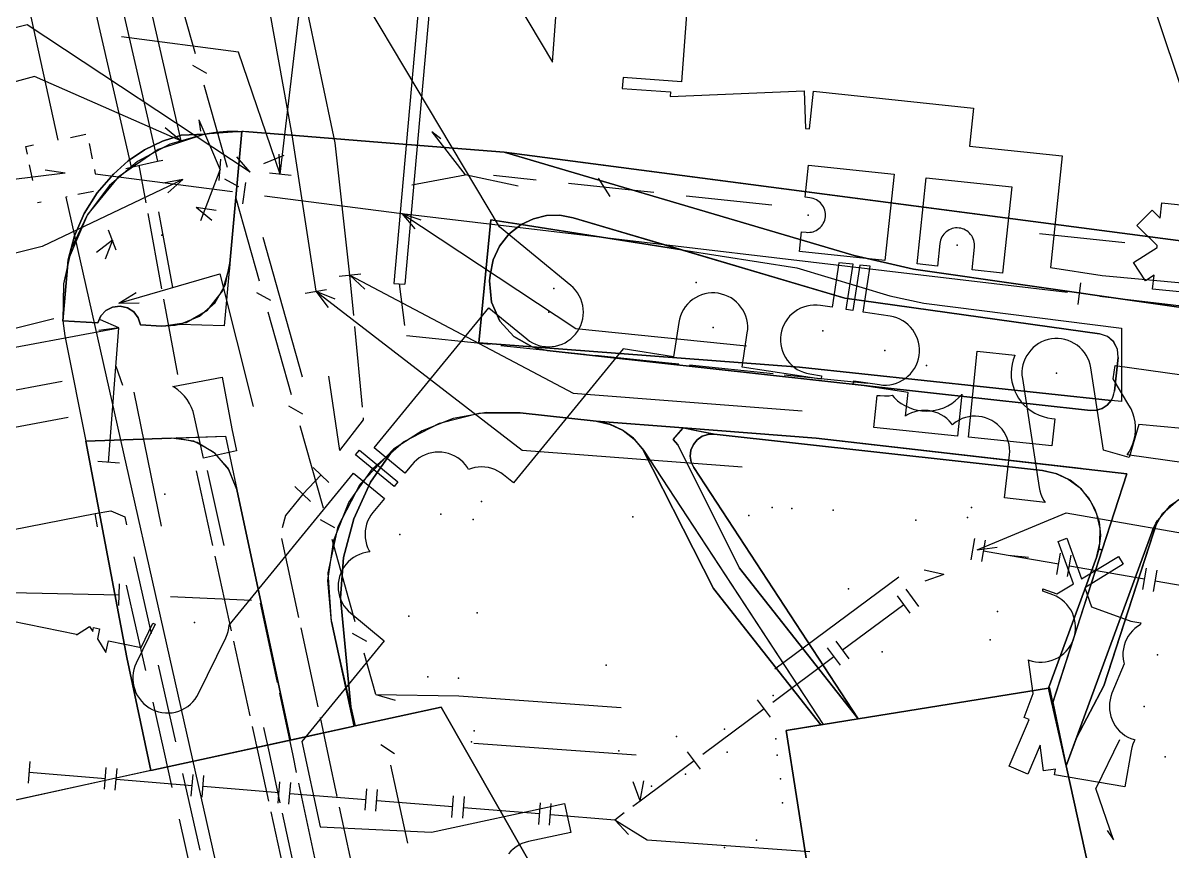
# Model space of a CAD drawing. Header units: metres. Extents: x 8858 to 9287, y -8974 to -8722.
# Drawn here: x 8914.3 to 8967.4, y -8865.1 to -8826.8 of the extents above; entities that cross this region are included whole.
import ezdxf

# ---------------------------------------------------------------- set-up
doc = ezdxf.new("R2010")
doc.units = ezdxf.units.M
for name, color, linetype in [('BOUNDARY', 7, 'Continuous'), ('BUSH', 7, 'Continuous'), ('CURB', 7, 'Continuous'), ('ELECTR_CABLE', 7, 'Continuous'), ('ELECTR_CABLE_COMM', 7, 'Continuous'), ('GAS', 7, 'Continuous'), ('GRASS', 7, 'Continuous'), ('GROUND', 7, 'Continuous'), ('LOUNGER', 7, 'Continuous'), ('OVERHEAD_POWER_LINE', 7, 'Continuous'), ('ROAD', 7, 'Continuous'), ('SEWER', 7, 'Continuous'), ('SIDEWALK_PATH', 7, 'Continuous'), ('TREE', 7, 'Continuous'), ('WATER_PIPELINE', 7, 'Continuous')]:
    doc.layers.add(name, color=color, linetype=linetype)

msp = doc.modelspace()

# ---------------------------------------------------------------- linework, layer by layer
at = {"layer": 'BOUNDARY'}
msp.add_lwpolyline([(8958.332, -8903.922), (8955.3, -8889.814), (8957.421, -8889.349), (8956.207, -8883.818), (8954.143, -8884.199), (8952.854, -8877.842), (8953.971, -8877.612), (8953.362, -8875.139), (8952.329, -8875.362), (8952.046, -8874.025), (8945.066, -8875.502), (8944.699, -8873.848), (8941.77, -8874.497), (8941.554, -8873.521), (8940.087, -8873.738), (8938.819, -8867.536), (8933.588, -8858.363), (8908.272, -8863.887)], dxfattribs=at)
at = {"layer": 'BUSH'}
for p in [(8950.522, -8835.649), (8920.68, -8836.585), (8957.404, -8837.043), (8945.347, -8838.761), (8938.785, -8839.034), (8951.198, -8841.001), (8955.993, -8842.599), (8958.069, -8849.152), (8935.062, -8849.696)]:
    msp.add_point(p, dxfattribs=at)
at = {"layer": 'CURB'}
for points in [[(8923.81, -8838.051), (8924.379, -8831.794)], [(8924.706, -8831.813), (8926.859, -8831.982)], [(8926.859, -8831.982), (8930.847, -8832.296)], [(8930.847, -8832.296), (8936.484, -8832.739)], [(8936.484, -8832.739), (8956.687, -8835.387)], [(8956.687, -8835.387), (8986.432, -8839.285)], [(8939.68, -8835.771), (8952.216, -8839.481), (8963.978, -8841.129)], [(8935.837, -8838.421), (8935.817, -8838.69)], [(8917.732, -8840.619), (8916.114, -8840.534)], [(8920.664, -8840.775), (8919.697, -8840.723)], [(8916.255, -8841.457), (8917.172, -8846.085)], [(8963.558, -8844.667), (8938.479, -8841.898)], [(8964.834, -8842.229), (8964.662, -8843.783)], [(8940.738, -8845.166), (8937.223, -8844.778)], [(8963.135, -8847.351), (8950.89, -8845.947), (8946.115, -8845.586)], [(8921.11, -8845.944), (8917.172, -8846.085)], [(8917.172, -8846.085), (8919.074, -8856.065), (8920.178, -8861.289)], [(8942.918, -8846.503), (8951.215, -8859.165)], [(8945.239, -8847.309), (8952.837, -8858.903)], [(8924.151, -8848.314), (8926.628, -8859.882)], [(8964.588, -8849.583), (8961.826, -8858.114), (8961.688, -8857.475), (8961.622, -8857.486)], [(8966.385, -8850.295), (8962.441, -8861.068)], [(8928.523, -8854.405), (8929.559, -8859.242)], [(8952.837, -8858.903), (8961.622, -8857.486)], [(8961.826, -8858.114), (8962.441, -8861.068)], [(8949.51, -8859.44), (8951.215, -8859.165)], [(8949.51, -8859.44), (8950.459, -8865.542)], [(8962.441, -8861.068), (8965.338, -8874.297)]]:
    msp.add_lwpolyline(points, dxfattribs=at)
at = {"layer": 'ELECTR_CABLE'}
for points in [[(8915.464, -8816.881), (8919.273, -8833.445)], [(8916.682, -8816.601), (8920.491, -8833.165)], [(8933.368, -8816.719), (8931.397, -8838.803)], [(8933.866, -8816.764), (8931.897, -8838.833)], [(8919.583, -8823.549), (8921.558, -8832.217)], [(8925.46, -8825.12), (8926.68, -8831.95)], [(8928.68, -8832.31), (8927.3, -8825.71)], [(8914.802, -8829.26), (8907.841, -8831.145)], [(8921.558, -8832.217), (8914.802, -8829.26)], [(8921.558, -8832.217), (8920.834, -8831.627)], [(8926.68, -8831.95), (8927.8, -8839.17)], [(8929.37, -8838.43), (8928.68, -8832.31)], [(8919.029, -8833.501), (8919.273, -8833.445)], [(8919.273, -8833.445), (8920.491, -8833.165)], [(8919.956, -8835.085), (8919.636, -8833.35)], [(8920.491, -8833.165), (8920.735, -8833.109)], [(8921.66, -8834.014), (8915.16, -8837.095)], [(8921.66, -8834.014), (8920.74, -8834.174)], [(8921.66, -8834.014), (8920.954, -8834.625)], [(8935.996, -8833.807), (8937.968, -8834.017)], [(8940.825, -8833.946), (8941.367, -8834.787)], [(8939.46, -8834.176), (8942.501, -8834.501), (8943.404, -8834.597)], [(8944.895, -8834.756), (8948.839, -8835.177)], [(8967.817, -8839.212), (8966.426, -8839.064), (8966.494, -8838.429), (8966.093, -8838.687), (8965.551, -8837.846), (8966.63, -8837.151), (8966.64, -8837.057), (8965.703, -8836.134), (8966.404, -8835.421), (8966.775, -8835.787), (8966.85, -8835.087), (8970.794, -8835.507)], [(8920.688, -8839.047), (8920.047, -8835.577)], [(8921.186, -8838.988), (8920.541, -8835.497)], [(8961.202, -8836.496), (8965.146, -8836.916)], [(8915.16, -8837.095), (8906.976, -8839.153)], [(8929.867, -8838.374), (8928.873, -8838.486)], [(8929.37, -8838.43), (8930.049, -8839.071)], [(8929.546, -8840.293), (8929.37, -8838.43)], [(8929.37, -8838.43), (8939.677, -8843.87)], [(8931.397, -8838.803), (8931.897, -8838.833)], [(8931.647, -8838.818), (8931.89, -8840.743)], [(8927.306, -8839.247), (8928.294, -8839.093)], [(8927.8, -8839.17), (8928.361, -8839.917)], [(8927.8, -8839.17), (8928.666, -8839.521)], [(8927.8, -8839.17), (8937.327, -8846.498)], [(8921.419, -8843.008), (8920.779, -8839.538)], [(8929.943, -8844.518), (8929.592, -8840.791)], [(8931.979, -8841.212), (8935.84, -8841.612)], [(8936.337, -8841.663), (8940.197, -8842.063)], [(8940.695, -8842.114), (8944.075, -8842.464), (8944.555, -8842.514)], [(8945.052, -8842.566), (8948.913, -8842.965)], [(8928.905, -8846.515), (8928.39, -8843.09)], [(8949.41, -8843.017), (8953.27, -8843.416)], [(8967.992, -8847.101), (8965.255, -8846.71), (8965.342, -8846.579), (8965.438, -8846.397), (8965.517, -8846.207), (8965.576, -8846.009), (8965.616, -8845.807), (8965.635, -8845.602), (8965.634, -8845.396), (8965.614, -8845.191), (8965.573, -8844.989), (8965.512, -8844.792), (8965.433, -8844.601), (8965.335, -8844.42), (8964.607, -8843.213), (8964.696, -8842.59), (8968.542, -8843.139)], [(8939.677, -8843.87), (8950.251, -8844.68)], [(8928.905, -8846.515), (8929.998, -8845.097), (8929.99, -8845.016)], [(8937.327, -8846.498), (8947.47, -8847.275)], [(8928.392, -8847.995), (8927.668, -8847.305)], [(8923.045, -8850.898), (8922.292, -8847.451)], [(8923.558, -8850.904), (8922.8, -8847.435)], [(8927.19, -8848.53), (8928.03, -8847.65)], [(8927.552, -8848.875), (8926.828, -8848.185)], [(8927.19, -8848.53), (8926.39, -8849.51), (8926.24, -8850.089)], [(8908.252, -8851.249), (8917.601, -8849.421)], [(8917.721, -8850.033), (8917.601, -8849.421)], [(8917.61, -8849.419), (8918.333, -8849.3), (8918.975, -8849.582), (8919.059, -8849.954)], [(8926.216, -8850.575), (8926.997, -8854.219)], [(8919.389, -8851.418), (8920.188, -8854.96)], [(8923.905, -8854.834), (8923.151, -8851.387)], [(8908.734, -8852.962), (8918.716, -8853.173)], [(8918.705, -8853.673), (8918.727, -8852.673)], [(8919.045, -8852.729), (8919.933, -8856.666)], [(8924.83, -8853.434), (8921.087, -8853.274)], [(8926.021, -8857.225), (8925.239, -8853.562)], [(8927.102, -8854.708), (8927.883, -8858.352)], [(8924.764, -8858.769), (8924.011, -8855.322)], [(8920.517, -8856.423), (8921.316, -8859.965)], [(8926.908, -8861.378), (8926.741, -8860.597), (8926.126, -8857.714)], [(8920.263, -8858.129), (8920.773, -8860.391), (8921.15, -8862.066)], [(8927.988, -8858.841), (8928.381, -8860.676), (8928.769, -8862.485)], [(8925.624, -8862.705), (8925.161, -8860.585), (8924.871, -8859.258)], [(8926.151, -8862.775), (8925.65, -8860.479), (8925.394, -8859.306)], [(8921.646, -8861.428), (8922.445, -8864.97)], [(8927.795, -8865.53), (8927.013, -8861.867)], [(8926.484, -8866.641), (8925.731, -8863.193)], [(8927.016, -8866.732), (8926.258, -8863.263)], [(8928.874, -8862.974), (8929.655, -8866.618)], [(8921.48, -8863.529), (8922.368, -8867.466)]]:
    msp.add_lwpolyline(points, dxfattribs=at)
for points in [[(8954.487, -8833.768), (8954.063, -8837.746), (8950.119, -8837.325), (8950.215, -8836.421), (8950.437, -8836.444), (8950.515, -8836.449), (8950.594, -8836.446), (8950.672, -8836.435), (8950.748, -8836.416), (8950.822, -8836.39), (8950.893, -8836.357), (8950.961, -8836.318), (8951.024, -8836.271), (8951.083, -8836.219), (8951.136, -8836.161), (8951.183, -8836.099), (8951.224, -8836.032), (8951.259, -8835.961), (8951.286, -8835.887), (8951.305, -8835.811), (8951.317, -8835.734), (8951.322, -8835.655), (8951.319, -8835.577), (8951.308, -8835.499), (8951.289, -8835.423), (8951.263, -8835.349), (8951.23, -8835.277), (8951.191, -8835.21), (8951.144, -8835.146), (8951.092, -8835.088), (8951.034, -8835.035), (8950.972, -8834.987), (8950.905, -8834.946), (8950.834, -8834.912), (8950.76, -8834.885), (8950.684, -8834.865), (8950.607, -8834.853), (8950.385, -8834.83), (8950.543, -8833.347)], [(8959.499, -8838.325), (8958.088, -8838.175), (8958.199, -8837.128), (8958.204, -8837.049), (8958.201, -8836.971), (8958.19, -8836.893), (8958.171, -8836.817), (8958.145, -8836.743), (8958.112, -8836.671), (8958.073, -8836.604), (8958.026, -8836.54), (8957.974, -8836.482), (8957.916, -8836.428), (8957.854, -8836.381), (8957.787, -8836.34), (8957.716, -8836.306), (8957.642, -8836.279), (8957.566, -8836.259), (8957.489, -8836.247), (8957.41, -8836.243), (8957.332, -8836.246), (8957.254, -8836.257), (8957.178, -8836.275), (8957.104, -8836.301), (8957.032, -8836.334), (8956.965, -8836.374), (8956.901, -8836.42), (8956.843, -8836.473), (8956.79, -8836.53), (8956.742, -8836.593), (8956.701, -8836.66), (8956.667, -8836.731), (8956.64, -8836.805), (8956.621, -8836.881), (8956.608, -8836.958), (8956.497, -8838.005), (8955.555, -8837.905), (8955.979, -8833.927), (8959.923, -8834.348)], [(8961.78, -8846.308), (8957.919, -8845.909), (8958.331, -8841.93), (8960.07, -8842.11), (8960.058, -8842.135), (8959.987, -8842.328), (8959.936, -8842.528), (8959.905, -8842.732), (8959.894, -8842.937), (8959.903, -8843.143), (8959.932, -8843.347), (8959.981, -8843.547), (8960.05, -8843.742), (8960.137, -8843.929), (8960.242, -8844.106), (8960.364, -8844.272), (8960.502, -8844.425), (8960.654, -8844.564), (8960.818, -8844.688), (8960.995, -8844.795), (8961.181, -8844.884), (8961.374, -8844.954), (8961.574, -8845.005), (8961.778, -8845.037), (8961.91, -8845.05)], [(8922.605, -8846.871), (8922.178, -8844.917), (8922.124, -8844.718), (8922.051, -8844.526), (8921.959, -8844.341), (8921.85, -8844.166), (8921.724, -8844.003), (8921.583, -8843.853), (8921.428, -8843.717), (8921.26, -8843.598), (8921.192, -8843.559), (8923.477, -8843.137), (8923.918, -8845.524), (8924.139, -8846.536)], [(8957.422, -8845.857), (8953.562, -8845.457), (8953.716, -8843.971), (8953.848, -8843.985), (8954.053, -8843.996), (8954.259, -8843.987), (8954.401, -8843.966), (8954.501, -8844.078), (8954.653, -8844.217), (8954.818, -8844.34), (8954.994, -8844.447), (8955.18, -8844.536), (8955.374, -8844.606), (8955.573, -8844.657), (8955.777, -8844.689), (8955.983, -8844.7), (8956.189, -8844.691), (8956.393, -8844.661), (8956.593, -8844.612), (8956.787, -8844.544), (8956.974, -8844.457), (8957.151, -8844.352), (8957.317, -8844.23), (8957.471, -8844.092), (8957.61, -8843.94), (8957.622, -8843.923)]]:
    msp.add_lwpolyline(points, close=True, dxfattribs=at)
at = {"layer": 'ELECTR_CABLE_COMM'}
for points in [[(8926.151, -8833.769), (8928.28, -8815.656)], [(8922.238, -8828.202), (8921.168, -8824.401)], [(8914.467, -8826.862), (8907.969, -8828.47)], [(8924.766, -8833.665), (8914.467, -8826.862)], [(8924.228, -8828.137), (8918.824, -8827.43)], [(8926.151, -8833.769), (8924.228, -8828.137)], [(8922.768, -8829.108), (8922.114, -8828.741)], [(8923.713, -8833.448), (8922.644, -8829.646)], [(8924.766, -8833.665), (8924.153, -8832.961)], [(8925.401, -8833.269), (8926.325, -8832.885)], [(8926.151, -8833.769), (8926.097, -8832.836)], [(8923.335, -8834.06), (8923.409, -8833.062)], [(8924.243, -8834.353), (8923.59, -8833.987)], [(8926.648, -8833.827), (8925.654, -8833.711)], [(8925.189, -8838.694), (8924.12, -8834.892)], [(8922.275, -8835.289), (8922.994, -8835.886)], [(8922.275, -8835.289), (8923.199, -8835.43)], [(8918.583, -8837.274), (8918.217, -8836.344)], [(8925.347, -8836.668), (8927.163, -8843.111)], [(8918.4, -8836.809), (8917.662, -8837.381)], [(8918.4, -8836.809), (8918.062, -8837.68)], [(8918.703, -8839.716), (8923.359, -8838.369)], [(8923.359, -8838.369), (8924.906, -8844.479)], [(8918.703, -8839.716), (8919.498, -8839.226)], [(8925.719, -8839.599), (8925.066, -8839.233)], [(8918.703, -8839.716), (8919.637, -8839.706)], [(8915.692, -8840.441), (8910.406, -8841.77)], [(8926.665, -8843.94), (8925.596, -8840.138)], [(8905.482, -8843.316), (8918.705, -8840.85)], [(8918.705, -8840.85), (8917.78, -8840.977)], [(8918.705, -8840.85), (8917.847, -8840.481)], [(8918.225, -8847.068), (8918.705, -8840.85)], [(8918.568, -8842.623), (8918.867, -8843.508)], [(8909.507, -8844.547), (8916.087, -8843.319)], [(8919.389, -8843.831), (8920.65, -8850.007)], [(8927.195, -8844.845), (8926.541, -8844.478)], [(8911.006, -8845.972), (8916.364, -8844.973)], [(8928.141, -8849.185), (8927.071, -8845.384)], [(8918.724, -8847.106), (8917.726, -8847.03)], [(8928.671, -8850.091), (8928.017, -8849.724)], [(8929.617, -8854.431), (8928.547, -8850.629)], [(8930.147, -8855.336), (8929.493, -8854.97)], [(8930.558, -8857.776), (8930.023, -8855.875)], [(8930.558, -8857.776), (8931.453, -8858.043)], [(8930.558, -8857.776), (8934.4, -8857.847)], [(8934.4, -8857.847), (8941.892, -8858.384)], [(8931.419, -8860.514), (8930.789, -8860.107)], [(8932.038, -8864.646), (8931.262, -8861.044)]]:
    msp.add_lwpolyline(points, dxfattribs=at)
at = {"layer": 'GAS'}
for points in [[(8963.969, -8818.555), (8975.155, -8851.836)], [(8958.33, -8851.1), (8962.435, -8849.391)], [(8962.435, -8849.391), (8969.835, -8850.681)], [(8958.046, -8851.558), (8958.216, -8850.573)], [(8958.33, -8851.1), (8959.257, -8850.985)], [(8958.539, -8851.644), (8958.709, -8850.658)], [(8958.624, -8851.151), (8959.762, -8851.348), (8962.095, -8851.755)], [(8959.762, -8851.348), (8960.691, -8851.446)], [(8962.009, -8852.247), (8962.181, -8851.262)], [(8962.502, -8852.333), (8962.673, -8851.348)], [(8956.791, -8852.246), (8955.878, -8852.045)], [(8962.588, -8851.84), (8966.058, -8852.446)], [(8965.973, -8852.938), (8966.144, -8851.953)], [(8966.465, -8853.024), (8966.637, -8852.039)], [(8954.705, -8852.359), (8948.987, -8856.615)], [(8956.791, -8852.246), (8955.906, -8852.544)], [(8966.551, -8852.532), (8970.022, -8853.137)], [(8955.64, -8853.725), (8955.043, -8852.923)], [(8952.114, -8855.726), (8954.941, -8853.622)], [(8955.239, -8854.024), (8954.642, -8853.221)], [(8952.012, -8856.426), (8951.414, -8855.623)], [(8952.413, -8856.127), (8951.816, -8855.325)], [(8948.887, -8858.128), (8951.713, -8856.025)], [(8945.659, -8860.53), (8948.485, -8858.427)], [(8948.784, -8858.828), (8948.187, -8858.025)], [(8942.582, -8860.582), (8935.083, -8860.045)], [(8945.556, -8861.23), (8944.959, -8860.427)], [(8914.524, -8861.866), (8914.605, -8860.869)], [(8942.431, -8862.932), (8942.769, -8862.681), (8945.258, -8860.829)], [(8914.564, -8861.368), (8918.076, -8861.652)], [(8918.036, -8862.151), (8918.117, -8861.154)], [(8918.534, -8862.191), (8918.615, -8861.194)], [(8922.046, -8862.476), (8922.127, -8861.479)], [(8922.544, -8862.516), (8922.625, -8861.519)], [(8918.575, -8861.693), (8922.086, -8861.977)], [(8922.585, -8862.018), (8926.096, -8862.302)], [(8926.056, -8862.801), (8926.137, -8861.804)], [(8926.554, -8862.841), (8926.635, -8861.844)], [(8930.066, -8863.126), (8930.147, -8862.129)], [(8930.565, -8863.166), (8930.645, -8862.169)], [(8942.769, -8862.681), (8942.44, -8861.807)], [(8942.769, -8862.681), (8942.938, -8861.763)], [(8926.595, -8862.343), (8930.107, -8862.627)], [(8930.605, -8862.668), (8934.117, -8862.952)], [(8934.076, -8863.451), (8934.157, -8862.454)], [(8934.575, -8863.491), (8934.655, -8862.494)], [(8934.615, -8862.993), (8938.127, -8863.277)], [(8938.086, -8863.776), (8938.167, -8862.779)], [(8938.585, -8863.816), (8938.666, -8862.819)], [(8938.625, -8863.318), (8941.591, -8863.558), (8942.03, -8863.231)], [(8941.591, -8863.558), (8942.223, -8864.245)], [(8941.591, -8863.558), (8943.094, -8864.493)], [(8943.094, -8864.493), (8950.6, -8865.03)]]:
    msp.add_lwpolyline(points, dxfattribs=at)
at = {"layer": 'GRASS'}
for points in [[(8924.379, -8831.794), (8922.676, -8831.913), (8921.054, -8832.383), (8919.566, -8833.183), (8918.267, -8834.292), (8917.233, -8835.651), (8916.516, -8837.18), (8916.137, -8838.826), (8916.114, -8840.534), (8917.732, -8840.619), (8917.871, -8840.297), (8918.106, -8840.05), (8918.41, -8839.895), (8918.758, -8839.851), (8919.1, -8839.931), (8919.385, -8840.117), (8919.592, -8840.388), (8919.697, -8840.723), (8920.664, -8840.775), (8921.814, -8840.611), (8922.786, -8840.047), (8923.483, -8839.166), (8923.81, -8838.051)], [(8916.354, -8837.71), (8916.648, -8836.611), (8917.101, -8835.574), (8917.705, -8834.617), (8918.45, -8833.757), (8919.131, -8833.146), (8919.887, -8832.639), (8920.707, -8832.243), (8921.579, -8831.964), (8922.672, -8831.913), (8920.511, -8832.628), (8918.671, -8833.894), (8917.252, -8835.618)], [(8936.484, -8832.739), (8952.641, -8837.521), (8955.388, -8838.145), (8971.495, -8840.453), (8991.19, -8842.923), (8991.965, -8843.027), (8992.662, -8843.346), (8993.237, -8843.852), (8993.648, -8844.517), (8993.029, -8842.692), (8991.897, -8841.19), (8990.355, -8840.111), (8988.509, -8839.558)], [(8939.68, -8835.771), (8939.062, -8835.656), (8938.441, -8835.672), (8937.837, -8835.816), (8937.269, -8836.084), (8944.684, -8837.252)], [(8937.269, -8836.084), (8935.866, -8835.864), (8935.319, -8841.55), (8937.784, -8841.736), (8936.929, -8841.255), (8936.288, -8840.544), (8935.903, -8839.667), (8935.817, -8838.69), (8935.837, -8838.421), (8935.975, -8837.72), (8936.271, -8837.079), (8936.707, -8836.526)], [(8952.216, -8839.481), (8944.684, -8837.252), (8937.269, -8836.084), (8936.707, -8836.526), (8936.271, -8837.079), (8935.975, -8837.72), (8935.837, -8838.421), (8935.817, -8838.69), (8935.903, -8839.667), (8936.288, -8840.544), (8936.929, -8841.255), (8937.784, -8841.736), (8950.126, -8842.672), (8964.515, -8844.205), (8964.57, -8844.106), (8964.612, -8844.002), (8964.643, -8843.894), (8964.662, -8843.783), (8964.834, -8842.229), (8964.8, -8841.841), (8964.629, -8841.506), (8964.346, -8841.257), (8963.978, -8841.129)], [(8944.684, -8837.252), (8950, -8838.089), (8954.291, -8839.372), (8955.87, -8839.713), (8964.984, -8840.867), (8964.984, -8844.255), (8964.515, -8844.205), (8964.57, -8844.106), (8964.612, -8844.002), (8964.643, -8843.894), (8964.662, -8843.783), (8964.834, -8842.224), (8964.799, -8841.837), (8964.627, -8841.504), (8964.345, -8841.256), (8963.978, -8841.129), (8952.216, -8839.481)], [(8923.826, -8837.877), (8923.562, -8840.77), (8921.502, -8840.701), (8922.416, -8840.32), (8923.141, -8839.682), (8923.628, -8838.847)], [(8946.185, -8845.767), (8944.75, -8845.48), (8944.287, -8846.002), (8944.504, -8846.262), (8947.358, -8851.946), (8952.837, -8858.903), (8945.239, -8847.309), (8945.119, -8847.052), (8945.076, -8846.776), (8945.11, -8846.499), (8945.223, -8846.238), (8945.405, -8846.02), (8945.636, -8845.863), (8945.901, -8845.777)], [(8965.233, -8847.592), (8950.89, -8845.947), (8944.752, -8845.478), (8946.185, -8845.767), (8961.343, -8847.441), (8961.959, -8847.575), (8962.528, -8847.833), (8963.031, -8848.202), (8963.451, -8848.673), (8963.763, -8849.222), (8963.952, -8849.817), (8964.013, -8850.438), (8963.944, -8851.065), (8964.098, -8851.099)], [(8924.151, -8848.314), (8923.752, -8847.336), (8923.061, -8846.575), (8922.156, -8846.092), (8921.11, -8845.944), (8917.171, -8846.082), (8919.074, -8856.065), (8920.178, -8861.289), (8926.628, -8859.882)], [(8921.349, -8845.935), (8923.625, -8845.854), (8924.151, -8848.314), (8923.783, -8847.389), (8923.153, -8846.65), (8922.321, -8846.148)], [(8946.185, -8845.767), (8945.901, -8845.777), (8945.636, -8845.863), (8945.405, -8846.02), (8945.223, -8846.238), (8945.11, -8846.499), (8945.076, -8846.776), (8945.119, -8847.052), (8945.239, -8847.309), (8952.837, -8858.903), (8961.622, -8857.486), (8963.831, -8851.454), (8963.991, -8850.791), (8963.998, -8850.117), (8963.854, -8849.459), (8963.563, -8848.842), (8963.14, -8848.307), (8962.614, -8847.885), (8962.008, -8847.592), (8961.343, -8847.441)], [(8961.806, -8858.219), (8964.098, -8851.099), (8963.944, -8851.065), (8963.831, -8851.454), (8961.622, -8857.486)]]:
    msp.add_lwpolyline(points, close=True, dxfattribs=at)
for points in [[(8950.459, -8865.542), (8949.51, -8859.44), (8951.107, -8859.182), (8946.148, -8852.891), (8942.876, -8846.441), (8942.454, -8845.954), (8941.945, -8845.571), (8941.366, -8845.305), (8940.738, -8845.166), (8937.223, -8844.778), (8935.661, -8844.759), (8934.138, -8845.04), (8932.698, -8845.61), (8931.383, -8846.455), (8930.318, -8847.984), (8929.544, -8849.664), (8929.076, -8851.453), (8928.929, -8853.312), (8929.41, -8858.349), (8929.603, -8859.233), (8933.588, -8858.363), (8938.819, -8867.536)], [(8967.892, -8848.628), (8967.201, -8849.091), (8966.655, -8849.741), (8964.177, -8857.381), (8962.913, -8859.778), (8962.441, -8861.068), (8965.338, -8874.297), (8965.497, -8874.659), (8965.773, -8874.923), (8966.128, -8875.066), (8966.523, -8875.061), (8969.641, -8874.395)]]:
    msp.add_lwpolyline(points, dxfattribs=at)
at = {"layer": 'GROUND'}
for points in [[(8916.354, -8837.71), (8916.648, -8836.611), (8917.101, -8835.574), (8917.705, -8834.617), (8918.45, -8833.757), (8919.133, -8833.149), (8919.89, -8832.643), (8920.709, -8832.246), (8921.579, -8831.964), (8922.672, -8831.913), (8923.177, -8831.84), (8923.686, -8831.798), (8924.196, -8831.789), (8924.379, -8831.798), (8923.826, -8837.88), (8923.821, -8837.961), (8923.815, -8838.043), (8923.807, -8838.124), (8923.796, -8838.204), (8923.562, -8840.77), (8921.502, -8840.701), (8921.295, -8840.741), (8921.085, -8840.767), (8920.875, -8840.778), (8920.664, -8840.775), (8919.697, -8840.723), (8919.592, -8840.388), (8919.385, -8840.117), (8919.1, -8839.931), (8918.758, -8839.851), (8918.41, -8839.895), (8918.106, -8840.05), (8917.871, -8840.297), (8917.732, -8840.619), (8916.114, -8840.534)], [(8952.641, -8837.521), (8936.484, -8832.739), (8988.51, -8839.558), (8990.337, -8840.102), (8991.868, -8841.162), (8993.001, -8842.64), (8993.634, -8844.438), (8993.651, -8844.524), (8993.241, -8843.856), (8992.665, -8843.348), (8991.967, -8843.028), (8991.19, -8842.923), (8971.495, -8840.453), (8955.388, -8838.145)], [(8964.098, -8851.099), (8961.796, -8858.248), (8961.622, -8857.486), (8952.837, -8858.903), (8947.358, -8851.946), (8944.504, -8846.262), (8944.287, -8846.002), (8944.752, -8845.478), (8950.89, -8845.947), (8965.233, -8847.592)], [(8920.178, -8861.289), (8920.178, -8861.289), (8919.074, -8856.065), (8917.172, -8846.085), (8917.171, -8846.082), (8921.11, -8845.944), (8923.625, -8845.854), (8924.151, -8848.314), (8926.628, -8859.882)]]:
    msp.add_lwpolyline(points, close=True, dxfattribs=at)
for points in [[(8938.819, -8867.536), (8933.588, -8858.363), (8929.603, -8859.233), (8929.41, -8858.349), (8928.929, -8853.312), (8929.076, -8851.453), (8929.544, -8849.664), (8930.318, -8847.984), (8931.272, -8846.615), (8931.843, -8846.117), (8933.505, -8845.251), (8935.323, -8844.795), (8937.223, -8844.778), (8940.738, -8845.166), (8941.385, -8845.311), (8941.977, -8845.591), (8942.495, -8845.992), (8942.891, -8846.471), (8946.148, -8852.891), (8951.107, -8859.182), (8949.51, -8859.44), (8950.437, -8865.396)], [(8969.641, -8874.395), (8966.523, -8875.061), (8966.128, -8875.066), (8965.773, -8874.923), (8965.497, -8874.659), (8965.338, -8874.297), (8962.441, -8861.068), (8962.913, -8859.778), (8964.177, -8857.381), (8966.594, -8849.928), (8966.883, -8849.422), (8967.621, -8848.777)]]:
    msp.add_lwpolyline(points, dxfattribs=at)
at = {"layer": 'LOUNGER'}
msp.add_point((8941.193, -8856.43), dxfattribs=at)
at = {"layer": 'OVERHEAD_POWER_LINE'}
for points in [[(8922.394, -8831.26), (8923.372, -8833.561)], [(8922.394, -8831.26), (8922.467, -8831.774)], [(8933.153, -8831.812), (8934.686, -8833.787)], [(8933.565, -8832.124), (8933.153, -8831.812)], [(8922.482, -8835.897), (8923.372, -8833.561)], [(8932.229, -8834.249), (8934.686, -8833.787)], [(8937.131, -8834.308), (8934.686, -8833.787)], [(8964.896, -8859.874), (8963.806, -8862.124)], [(8964.615, -8864.49), (8963.806, -8862.124)], [(8964.327, -8864.061), (8964.615, -8864.49)]]:
    msp.add_lwpolyline(points, dxfattribs=at)
at = {"layer": 'ROAD'}
msp.add_lwpolyline([(8988.509, -8839.558), (8936.484, -8832.739), (8930.847, -8832.296), (8926.859, -8831.983), (8924.707, -8831.813), (8924.706, -8831.813), (8924.196, -8831.79), (8923.686, -8831.798), (8923.177, -8831.84), (8922.672, -8831.914), (8922.671, -8831.914), (8921.58, -8831.964), (8921.577, -8831.964), (8920.709, -8832.246), (8920.708, -8832.246), (8919.89, -8832.643), (8919.889, -8832.644), (8919.134, -8833.149), (8919.133, -8833.15), (8918.45, -8833.757), (8918.45, -8833.758), (8917.705, -8834.617), (8917.704, -8834.618), (8917.101, -8835.573), (8917.101, -8835.575), (8916.648, -8836.61), (8916.648, -8836.611), (8916.354, -8837.709), (8916.354, -8837.711), (8916.114, -8840.533), (8916.114, -8840.535), (8916.139, -8840.766), (8916.171, -8840.998), (8916.21, -8841.228), (8916.255, -8841.457), (8917.172, -8846.085), (8919.074, -8856.065), (8920.178, -8861.288), (8920.178, -8861.289), (8920.177, -8861.289), (8911.207, -8863.257)], dxfattribs=at)
at = {"layer": 'SEWER'}
for points in [[(8930.987, -8815.6), (8938.722, -8828.593), (8939.251, -8821.518)], [(8980.791, -8846.695), (8965.784, -8845.323), (8965.348, -8846.841), (8964.159, -8846.499), (8963.575, -8842.705), (8963.544, -8842.551), (8963.497, -8842.401), (8963.437, -8842.256), (8963.362, -8842.118), (8963.274, -8841.988), (8963.174, -8841.867), (8963.062, -8841.757), (8962.94, -8841.658), (8962.809, -8841.571), (8962.67, -8841.498), (8962.525, -8841.439), (8962.374, -8841.394), (8962.22, -8841.364), (8962.064, -8841.349), (8961.907, -8841.35), (8961.751, -8841.366), (8961.597, -8841.398), (8961.447, -8841.444), (8961.302, -8841.505), (8961.164, -8841.58), (8961.034, -8841.668), (8960.913, -8841.768), (8960.803, -8841.88), (8960.704, -8842.002), (8960.617, -8842.133), (8960.544, -8842.271), (8960.485, -8842.417), (8960.44, -8842.567), (8960.41, -8842.721), (8960.395, -8842.878), (8960.396, -8843.035), (8960.412, -8843.191), (8961.187, -8848.232), (8961.219, -8848.386), (8961.265, -8848.536), (8961.326, -8848.68), (8961.401, -8848.818), (8961.468, -8848.918), (8959.589, -8848.702), (8959.817, -8846.715), (8959.827, -8846.559), (8959.822, -8846.402), (8959.801, -8846.246), (8959.765, -8846.093), (8959.715, -8845.945), (8959.65, -8845.802), (8959.572, -8845.666), (8959.48, -8845.538), (8959.376, -8845.42), (8959.262, -8845.313), (8959.137, -8845.217), (8959.004, -8845.134), (8958.863, -8845.065), (8958.716, -8845.01), (8958.564, -8844.969), (8958.409, -8844.944), (8958.253, -8844.933), (8958.096, -8844.939), (8957.94, -8844.959), (8957.787, -8844.995), (8957.639, -8845.045), (8957.496, -8845.11), (8957.36, -8845.189), (8957.232, -8845.28), (8957.181, -8845.326), (8957.141, -8845.27), (8957.037, -8845.152), (8956.922, -8845.045), (8956.798, -8844.949), (8956.664, -8844.866), (8956.524, -8844.797), (8956.377, -8844.742), (8956.225, -8844.701), (8956.07, -8844.676), (8955.913, -8844.665), (8955.756, -8844.671), (8955.601, -8844.691), (8955.448, -8844.727), (8955.299, -8844.777), (8955.156, -8844.842), (8955.02, -8844.921), (8955.013, -8844.926), (8955.137, -8843.847), (8952.6, -8843.458), (8952.625, -8843.294), (8953.822, -8843.477), (8953.978, -8843.494), (8954.135, -8843.494), (8954.291, -8843.48), (8954.445, -8843.45), (8954.596, -8843.405), (8954.741, -8843.345), (8954.88, -8843.272), (8955.011, -8843.186), (8955.133, -8843.086), (8955.244, -8842.976), (8955.344, -8842.855), (8955.432, -8842.725), (8955.507, -8842.587), (8955.568, -8842.442), (8955.614, -8842.292), (8955.645, -8842.138), (8955.662, -8841.982), (8955.662, -8841.825), (8955.648, -8841.669), (8955.618, -8841.515), (8955.573, -8841.364), (8955.514, -8841.219), (8955.44, -8841.08), (8955.354, -8840.949), (8955.255, -8840.827), (8955.144, -8840.715), (8955.023, -8840.615), (8954.893, -8840.527), (8954.755, -8840.453), (8954.61, -8840.392), (8954.46, -8840.346), (8954.306, -8840.314), (8953.068, -8840.125), (8953.392, -8838.008), (8952.91, -8837.956), (8952.589, -8840.051), (8952.282, -8840.004), (8952.601, -8837.923), (8951.941, -8837.853), (8951.627, -8839.904), (8951.091, -8839.822), (8950.934, -8839.805), (8950.777, -8839.805), (8950.621, -8839.819), (8950.467, -8839.849), (8950.316, -8839.894), (8950.171, -8839.953), (8950.032, -8840.027), (8949.901, -8840.113), (8949.779, -8840.212), (8949.668, -8840.323), (8949.568, -8840.444), (8949.48, -8840.574), (8949.405, -8840.712), (8949.344, -8840.857), (8949.298, -8841.007), (8949.267, -8841.161), (8949.251, -8841.317), (8949.25, -8841.474), (8949.264, -8841.63), (8949.294, -8841.784), (8949.339, -8841.935), (8949.399, -8842.08), (8949.472, -8842.219), (8949.559, -8842.35), (8949.658, -8842.472), (8949.768, -8842.583), (8949.889, -8842.684), (8950.019, -8842.772), (8950.157, -8842.846), (8950.302, -8842.907), (8950.452, -8842.953), (8950.606, -8842.985), (8951.142, -8843.067), (8951.117, -8843.231), (8947.471, -8842.672), (8947.714, -8841.086), (8947.731, -8840.93), (8947.731, -8840.773), (8947.717, -8840.617), (8947.687, -8840.463), (8947.642, -8840.312), (8947.583, -8840.167), (8947.509, -8840.028), (8947.423, -8839.897), (8947.324, -8839.775), (8947.213, -8839.664), (8947.092, -8839.563), (8946.962, -8839.475), (8946.824, -8839.401), (8946.679, -8839.34), (8946.529, -8839.294), (8946.375, -8839.262), (8946.219, -8839.246), (8946.062, -8839.245), (8945.906, -8839.26), (8945.752, -8839.29), (8945.601, -8839.335), (8945.456, -8839.394), (8945.317, -8839.468), (8945.186, -8839.554), (8945.064, -8839.653), (8944.953, -8839.764), (8944.852, -8839.885), (8944.765, -8840.015), (8944.69, -8840.153), (8944.629, -8840.298), (8944.583, -8840.448), (8944.551, -8840.601), (8944.308, -8842.187), (8941.984, -8841.831), (8936.921, -8848.014), (8936.463, -8847.639), (8936.336, -8847.545), (8936.202, -8847.465), (8936.06, -8847.398), (8935.912, -8847.345), (8935.759, -8847.307), (8935.604, -8847.284), (8935.447, -8847.277), (8935.29, -8847.285), (8935.135, -8847.308), (8934.983, -8847.346), (8934.848, -8847.395), (8934.792, -8847.301), (8934.698, -8847.175), (8934.592, -8847.059), (8934.476, -8846.954), (8934.35, -8846.86), (8934.215, -8846.78), (8934.073, -8846.713), (8933.925, -8846.66), (8933.773, -8846.622), (8933.617, -8846.599), (8933.46, -8846.592), (8933.304, -8846.6), (8933.148, -8846.623), (8932.996, -8846.661), (8932.848, -8846.714), (8932.706, -8846.781), (8932.572, -8846.862), (8932.446, -8846.956), (8932.33, -8847.062), (8932.224, -8847.178), (8931.908, -8847.565), (8930.487, -8846.401), (8935.781, -8839.936), (8937.532, -8841.37), (8937.658, -8841.463), (8937.793, -8841.544), (8937.935, -8841.611), (8938.083, -8841.663), (8938.235, -8841.701), (8938.391, -8841.724), (8938.548, -8841.732), (8938.704, -8841.724), (8938.86, -8841.701), (8939.012, -8841.662), (8939.16, -8841.609), (8939.302, -8841.542), (8939.436, -8841.461), (8939.562, -8841.368), (8939.678, -8841.262), (8939.784, -8841.146), (8939.877, -8841.019), (8939.958, -8840.885), (8940.025, -8840.743), (8940.077, -8840.595), (8940.115, -8840.442), (8940.138, -8840.287), (8940.146, -8840.13), (8940.138, -8839.973), (8940.115, -8839.818), (8940.076, -8839.666), (8940.023, -8839.518), (8939.956, -8839.376), (8939.875, -8839.242), (8939.782, -8839.115), (8939.676, -8838.999), (8939.56, -8838.894), (8936.266, -8836.197), (8925.831, -8818.669)], [(8945.028, -8824.736), (8944.672, -8829.493), (8941.98, -8829.292), (8941.942, -8829.801), (8944.174, -8829.968), (8944.158, -8830.171), (8950.332, -8829.91), (8950.406, -8831.655), (8950.591, -8831.675), (8950.777, -8829.925), (8958.162, -8830.712), (8957.976, -8832.463), (8962.255, -8832.919), (8961.705, -8838.075), (8964.092, -8838.44), (8981.401, -8840.023)], [(8910.701, -8853.762), (8916.746, -8854.997), (8916.739, -8855.032), (8917.351, -8854.644), (8917.498, -8854.875), (8917.536, -8854.688), (8917.808, -8854.743), (8917.712, -8855.213), (8918.106, -8855.835), (8918.216, -8855.298), (8919.724, -8855.606), (8920.272, -8854.482), (8920.382, -8854.536), (8919.506, -8856.333), (8919.444, -8856.478), (8919.396, -8856.627), (8919.364, -8856.781), (8919.347, -8856.937), (8919.345, -8857.094), (8919.358, -8857.25), (8919.387, -8857.405), (8919.431, -8857.556), (8919.489, -8857.701), (8919.562, -8857.841), (8919.648, -8857.972), (8919.746, -8858.095), (8919.855, -8858.207), (8919.976, -8858.308), (8920.105, -8858.397), (8920.243, -8858.473), (8920.387, -8858.534), (8920.537, -8858.582), (8920.69, -8858.614), (8920.846, -8858.631), (8921.003, -8858.633), (8921.16, -8858.62), (8921.314, -8858.591), (8921.465, -8858.547), (8921.611, -8858.489), (8921.75, -8858.416), (8921.882, -8858.331), (8922.004, -8858.233), (8922.117, -8858.123), (8922.218, -8858.003), (8922.306, -8857.873), (8922.382, -8857.736), (8923.637, -8855.161), (8923.699, -8855.017), (8923.746, -8854.867), (8923.779, -8854.713), (8923.794, -8854.574), (8929.536, -8847.562), (8930.957, -8848.726), (8930.427, -8849.373), (8930.334, -8849.499), (8930.253, -8849.634), (8930.186, -8849.776), (8930.133, -8849.924), (8930.095, -8850.077), (8930.072, -8850.232), (8930.065, -8850.389), (8930.073, -8850.546), (8930.096, -8850.701), (8930.134, -8850.853), (8930.187, -8851.001), (8930.255, -8851.143), (8930.288, -8851.199), (8930.264, -8851.2), (8930.109, -8851.223), (8929.957, -8851.261), (8929.809, -8851.315), (8929.667, -8851.382), (8929.532, -8851.463), (8929.406, -8851.556), (8929.29, -8851.662), (8929.185, -8851.778), (8929.091, -8851.905), (8929.011, -8852.039), (8928.944, -8852.181), (8928.891, -8852.329), (8928.853, -8852.482), (8928.83, -8852.637), (8928.823, -8852.794), (8928.831, -8852.951), (8928.854, -8853.106), (8928.892, -8853.258), (8928.945, -8853.406), (8929.012, -8853.548), (8929.093, -8853.682), (8929.187, -8853.808), (8929.293, -8853.925), (8929.409, -8854.03), (8930.956, -8855.297), (8927.141, -8859.957), (8927.989, -8863.89), (8933.128, -8864.134), (8939.274, -8862.806), (8939.563, -8864.145), (8937.608, -8864.568), (8937.457, -8864.608), (8937.31, -8864.664), (8937.169, -8864.733), (8937.036, -8864.816), (8936.911, -8864.912), (8936.797, -8865.019), (8936.693, -8865.137)]]:
    msp.add_lwpolyline(points, dxfattribs=at)
for points in [[(8929.631, -8846.719), (8929.806, -8846.504), (8931.584, -8847.96), (8931.408, -8848.175)], [(8960.696, -8856.182), (8960.712, -8856.188), (8960.862, -8856.235), (8961.016, -8856.267), (8961.172, -8856.284), (8961.329, -8856.286), (8961.485, -8856.272), (8961.64, -8856.243), (8961.79, -8856.199), (8961.936, -8856.141), (8962.075, -8856.068), (8962.207, -8855.982), (8962.329, -8855.884), (8962.442, -8855.774), (8962.542, -8855.654), (8962.631, -8855.524), (8962.706, -8855.386), (8962.768, -8855.242), (8962.815, -8855.092), (8962.848, -8854.939), (8962.865, -8854.782), (8962.866, -8854.625), (8962.852, -8854.469), (8962.823, -8854.315), (8962.779, -8854.164), (8962.721, -8854.018), (8962.648, -8853.879), (8962.563, -8853.748), (8962.464, -8853.625), (8962.354, -8853.513), (8962.234, -8853.412), (8962.104, -8853.323), (8961.967, -8853.248), (8961.822, -8853.186), (8961.362, -8853.016), (8961.363, -8852.939), (8961.359, -8852.896), (8962.01, -8853.137), (8962.778, -8852.668), (8962.068, -8850.71), (8962.462, -8850.567), (8963.143, -8852.445), (8964.849, -8851.405), (8965.068, -8851.764), (8963.29, -8852.849), (8963.609, -8853.727), (8965.413, -8854.394), (8965.884, -8854.476), (8965.847, -8854.566), (8965.733, -8854.638), (8965.61, -8854.735), (8965.496, -8854.843), (8965.393, -8854.962), (8965.303, -8855.09), (8965.225, -8855.227), (8965.161, -8855.37), (8965.112, -8855.519), (8965.078, -8855.672), (8965.058, -8855.828), (8965.054, -8855.985), (8965.066, -8856.142), (8965.093, -8856.296), (8965.11, -8856.361), (8964.551, -8857.724), (8964.498, -8857.872), (8964.461, -8858.025), (8964.438, -8858.18), (8964.431, -8858.337), (8964.439, -8858.494), (8964.463, -8858.649), (8964.501, -8858.801), (8964.555, -8858.949), (8964.622, -8859.091), (8964.703, -8859.225), (8964.797, -8859.351), (8964.903, -8859.467), (8965.02, -8859.572), (8965.146, -8859.665), (8965.281, -8859.745), (8965.423, -8859.812), (8965.571, -8859.864), (8965.61, -8859.874), (8965.577, -8859.931), (8965.514, -8860.075), (8965.464, -8860.224), (8965.43, -8860.377), (8965.139, -8862.045), (8961.902, -8861.481), (8961.946, -8861.227), (8961.392, -8861.303), (8961.232, -8860.125), (8960.659, -8861.455), (8959.801, -8861.085), (8960.651, -8859.113), (8960.722, -8858.932), (8960.494, -8858.848), (8960.907, -8857.73)]]:
    msp.add_lwpolyline(points, close=True, dxfattribs=at)
at = {"layer": 'SIDEWALK_PATH'}
for points in [[(8971.495, -8840.453), (8955.388, -8838.145), (8952.641, -8837.521), (8936.484, -8832.739), (8930.847, -8832.296), (8926.859, -8831.982), (8924.706, -8831.813), (8924.625, -8831.807), (8924.543, -8831.802), (8924.461, -8831.798), (8924.379, -8831.794), (8923.826, -8837.88), (8923.821, -8837.961), (8923.815, -8838.043), (8923.807, -8838.124), (8923.796, -8838.204), (8923.562, -8840.77), (8921.502, -8840.701), (8921.295, -8840.741), (8921.085, -8840.767), (8920.875, -8840.778), (8920.664, -8840.775), (8919.697, -8840.723), (8919.592, -8840.388), (8919.385, -8840.117), (8919.1, -8839.931), (8918.758, -8839.851), (8918.41, -8839.895), (8918.106, -8840.05), (8917.871, -8840.297), (8917.732, -8840.619), (8916.114, -8840.534), (8916.139, -8840.766), (8916.171, -8840.998), (8916.21, -8841.228), (8916.255, -8841.457), (8917.171, -8846.082), (8921.11, -8845.944), (8923.625, -8845.854), (8924.151, -8848.314), (8926.628, -8859.883), (8929.559, -8859.242), (8928.523, -8854.405), (8928.348, -8852.513), (8928.619, -8850.658), (8929.313, -8848.916), (8930.41, -8847.366), (8931.843, -8846.117), (8933.505, -8845.251), (8935.323, -8844.795), (8937.223, -8844.778), (8940.738, -8845.166), (8944.752, -8845.478), (8950.89, -8845.947), (8965.233, -8847.592), (8964.098, -8851.099), (8961.796, -8858.248), (8962.441, -8861.068), (8966.385, -8850.295), (8966.883, -8849.422), (8967.621, -8848.777)], [(8965.338, -8874.297), (8962.441, -8861.068), (8961.622, -8857.486), (8952.837, -8858.903), (8951.215, -8859.165), (8949.51, -8859.44), (8950.459, -8865.542)]]:
    msp.add_lwpolyline(points, dxfattribs=at)
for points in [[(8964.984, -8844.255), (8964.515, -8844.205), (8964.333, -8844.42), (8964.103, -8844.573), (8963.84, -8844.658), (8963.558, -8844.667), (8938.479, -8841.898), (8938.302, -8841.873), (8938.127, -8841.838), (8937.954, -8841.792), (8937.784, -8841.736), (8935.319, -8841.55), (8935.866, -8835.864), (8937.269, -8836.084), (8937.837, -8835.816), (8938.441, -8835.672), (8939.062, -8835.656), (8939.68, -8835.771), (8944.684, -8837.252), (8950, -8838.089), (8954.291, -8839.372), (8955.87, -8839.713), (8964.984, -8840.867)], [(8950.126, -8842.672), (8937.784, -8841.736), (8938.479, -8841.898), (8963.558, -8844.667), (8963.84, -8844.658), (8964.103, -8844.573), (8964.333, -8844.42), (8964.515, -8844.205)], [(8947.358, -8851.946), (8944.504, -8846.262), (8944.287, -8846.002), (8944.752, -8845.478), (8940.738, -8845.166), (8941.385, -8845.311), (8941.977, -8845.591), (8942.495, -8845.992), (8942.918, -8846.503), (8951.215, -8859.165), (8952.837, -8858.903)], [(8931.383, -8846.455), (8930.318, -8847.984), (8929.544, -8849.664), (8929.076, -8851.453), (8928.929, -8853.312), (8929.41, -8858.349), (8929.603, -8859.233), (8928.523, -8854.405), (8928.365, -8852.171), (8928.818, -8850.021), (8929.839, -8848.075)], [(8951.215, -8859.165), (8951.107, -8859.182), (8946.148, -8852.891), (8942.876, -8846.441)], [(8966.655, -8849.741), (8964.177, -8857.381), (8962.913, -8859.778), (8966.385, -8850.295), (8966.441, -8850.151), (8966.506, -8850.011), (8966.577, -8849.874)]]:
    msp.add_lwpolyline(points, close=True, dxfattribs=at)
at = {"layer": 'TREE'}
for p in [(8938.546, -8840.132), (8946.133, -8840.844), (8954.064, -8841.896), (8961.994, -8842.948), (8920.819, -8848.534), (8935.449, -8848.877), (8933.562, -8849.452), (8948.857, -8849.143), (8949.765, -8849.198), (8951.671, -8849.272), (8942.423, -8849.583), (8947.782, -8849.512), (8955.49, -8849.737), (8957.874, -8849.607), (8931.665, -8850.387), (8952.385, -8852.909), (8932.092, -8854.159), (8935.25, -8854.014), (8959.263, -8853.946), (8922.199, -8854.459), (8958.931, -8855.257), (8953.939, -8855.808), (8966.654, -8855.947), (8932.967, -8856.957), (8934.377, -8857.03), (8948.912, -8857.824), (8966.031, -8858.332), (8935.102, -8859.458), (8946.659, -8859.377), (8934.987, -8859.972), (8944.443, -8859.716), (8949.037, -8859.823), (8941.787, -8860.387), (8946.777, -8860.447), (8949.099, -8860.579), (8967.006, -8860.651), (8944.867, -8861.457), (8949.246, -8861.674), (8943.296, -8862.004), (8949.345, -8862.775), (8946.661, -8864.844), (8948.134, -8864.503)]:
    msp.add_point(p, dxfattribs=at)
at = {"layer": 'WATER_PIPELINE'}
for points in [[(8907.71, -8794.931), (8915.887, -8832.185)], [(8916.463, -8832.067), (8917.18, -8831.92)], [(8914.407, -8832.487), (8914.766, -8832.414)], [(8917.326, -8832.341), (8917.472, -8833.058)], [(8914.48, -8832.846), (8914.407, -8832.487)], [(8914.727, -8834.053), (8914.58, -8833.336)], [(8916.223, -8833.72), (8884.685, -8837.607)], [(8916.223, -8833.72), (8915.299, -8833.582)], [(8917.572, -8833.548), (8917.613, -8833.75)], [(8917.613, -8833.75), (8923.942, -8834.567)], [(8917.524, -8834.56), (8916.807, -8834.707)], [(8924.543, -8834.143), (8924.415, -8835.132)], [(8915.11, -8835.054), (8914.939, -8835.089)], [(8916.317, -8834.807), (8916.255, -8834.82)], [(8916.255, -8834.82), (8923.279, -8866.059)], [(8925.43, -8834.759), (8931.758, -8835.575)], [(8931.758, -8835.575), (8932.372, -8836.279)], [(8931.758, -8835.575), (8932.647, -8835.862)], [(8931.758, -8835.575), (8962.496, -8839.211)], [(8931.758, -8835.575), (8939.805, -8840.878)], [(8963.092, -8838.78), (8962.975, -8839.771)], [(8963.985, -8839.387), (8994.723, -8843.022)], [(8939.805, -8840.878), (8947.678, -8841.693)]]:
    msp.add_lwpolyline(points, dxfattribs=at)

doc.saveas('drawing.dxf')
